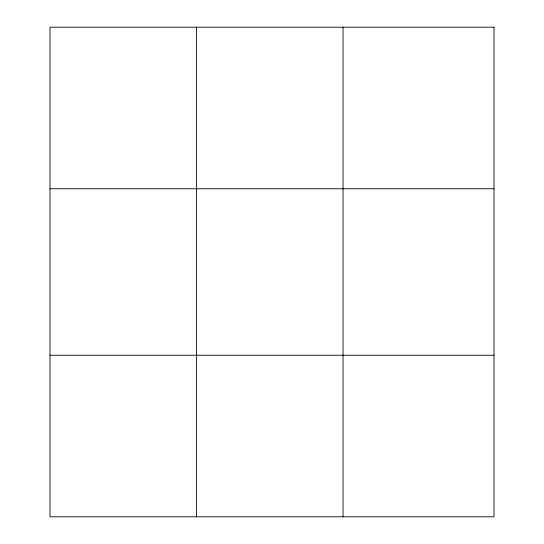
<?xml version="1.0" encoding="UTF-8"?>
<svg xmlns="http://www.w3.org/2000/svg" width="544" height="544" viewBox="0 0 544 544"><rect width="100%" height="100%" fill="white"/><g stroke="black" fill="none" stroke-linecap="round" stroke-linejoin="round"><path stroke-width="0.82" d="M196.52 516.8L196.52 27.2M343.04 516.8L343.04 27.2M50 188.768L494 188.768M50 355.232L494 355.232M494 27.2L494 516.8L50 516.8L50 27.2L494 27.2"/></g></svg>
